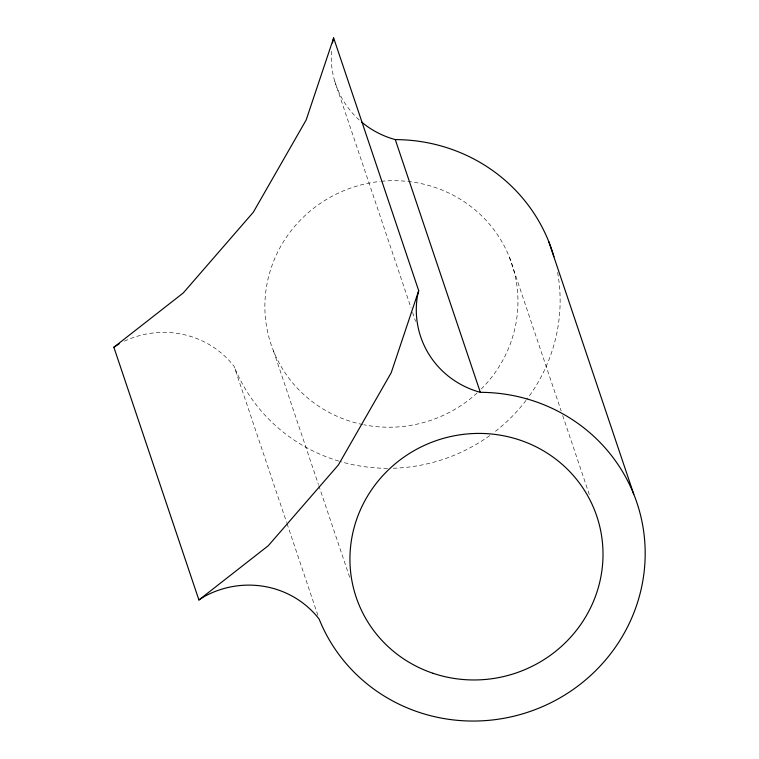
<?xml version="1.0" encoding="UTF-8"?>
<svg xmlns="http://www.w3.org/2000/svg" width="759" height="759" viewBox="0 0 759 759"><rect width="100%" height="100%" fill="white"/><g stroke="black" fill="none" stroke-linecap="round" stroke-linejoin="round"><path stroke-width="0.57" stroke-dasharray="3.79 2.85" d="M509.393 257.13L561.186 411.017M562.694 415.515L589.534 495.257M334.7 81.042L411.055 307.945M412.564 312.433L415.59 321.418M273.439 350.791L318.419 484.451M318.799 485.58L350.174 578.804M124.343 341.199A90.017 87.114 -18.6 0 1 234.114 366.398L286.655 522.524M287.035 523.653L318.03 615.758M557.599 272.386A169.257 163.792 -18.6 0 1 526.755 399.462M526.044 400.391A169.257 163.792 -18.6 0 1 493.559 432.772M489.745 435.59A169.257 163.792 -18.6 0 1 392.27 468.265M387.555 468.322A169.257 163.792 -18.6 0 1 339.89 461.434M338.761 461.092A169.257 163.792 -18.6 0 1 234.114 366.398M381.312 181.306A126.943 122.844 -18.6 0 1 506.158 249.777A126.943 122.844 -18.6 0 1 481.339 388.931M477.098 392.991A126.943 122.844 -18.6 0 1 363.903 424.784M362.755 424.556A126.943 122.844 -18.6 0 1 265.185 297.832A126.943 122.844 -18.6 0 1 380.126 181.42M359.225 119.979A90.017 87.114 -18.6 0 1 331.579 49.582"/><path stroke-width="1.14" d="M332.499 42.931L333.647 37.95L418.702 290.678L417.317 296.655A90.017 87.114 -18.6 0 0 480.333 392.327A169.257 163.792 -18.6 0 1 644.201 535.731A169.257 163.792 -18.6 0 1 516.395 715.576A169.257 163.792 -18.6 0 1 319.159 619.126A90.017 87.114 -18.6 0 0 204.19 596.583L198.915 599.971L113.859 347.243L183.242 292.974L253.316 212.235L306.143 120.026L333.647 37.95M418.702 290.678L391.198 372.764L338.372 464.963L268.297 545.702L198.915 599.971M113.859 347.243L119.135 343.846M548.729 241.523L633.774 494.251M361.815 122.218A90.017 87.114 -18.6 0 0 395.278 139.599L480.333 392.327M395.278 139.599A169.257 163.792 -18.6 0 1 553.947 256.722M433.066 673.299A126.943 122.844 -18.6 0 0 601.109 533.008A126.943 122.844 -18.6 0 0 395.24 463.768A126.943 122.844 -18.6 0 0 433.066 673.299"/></g></svg>
